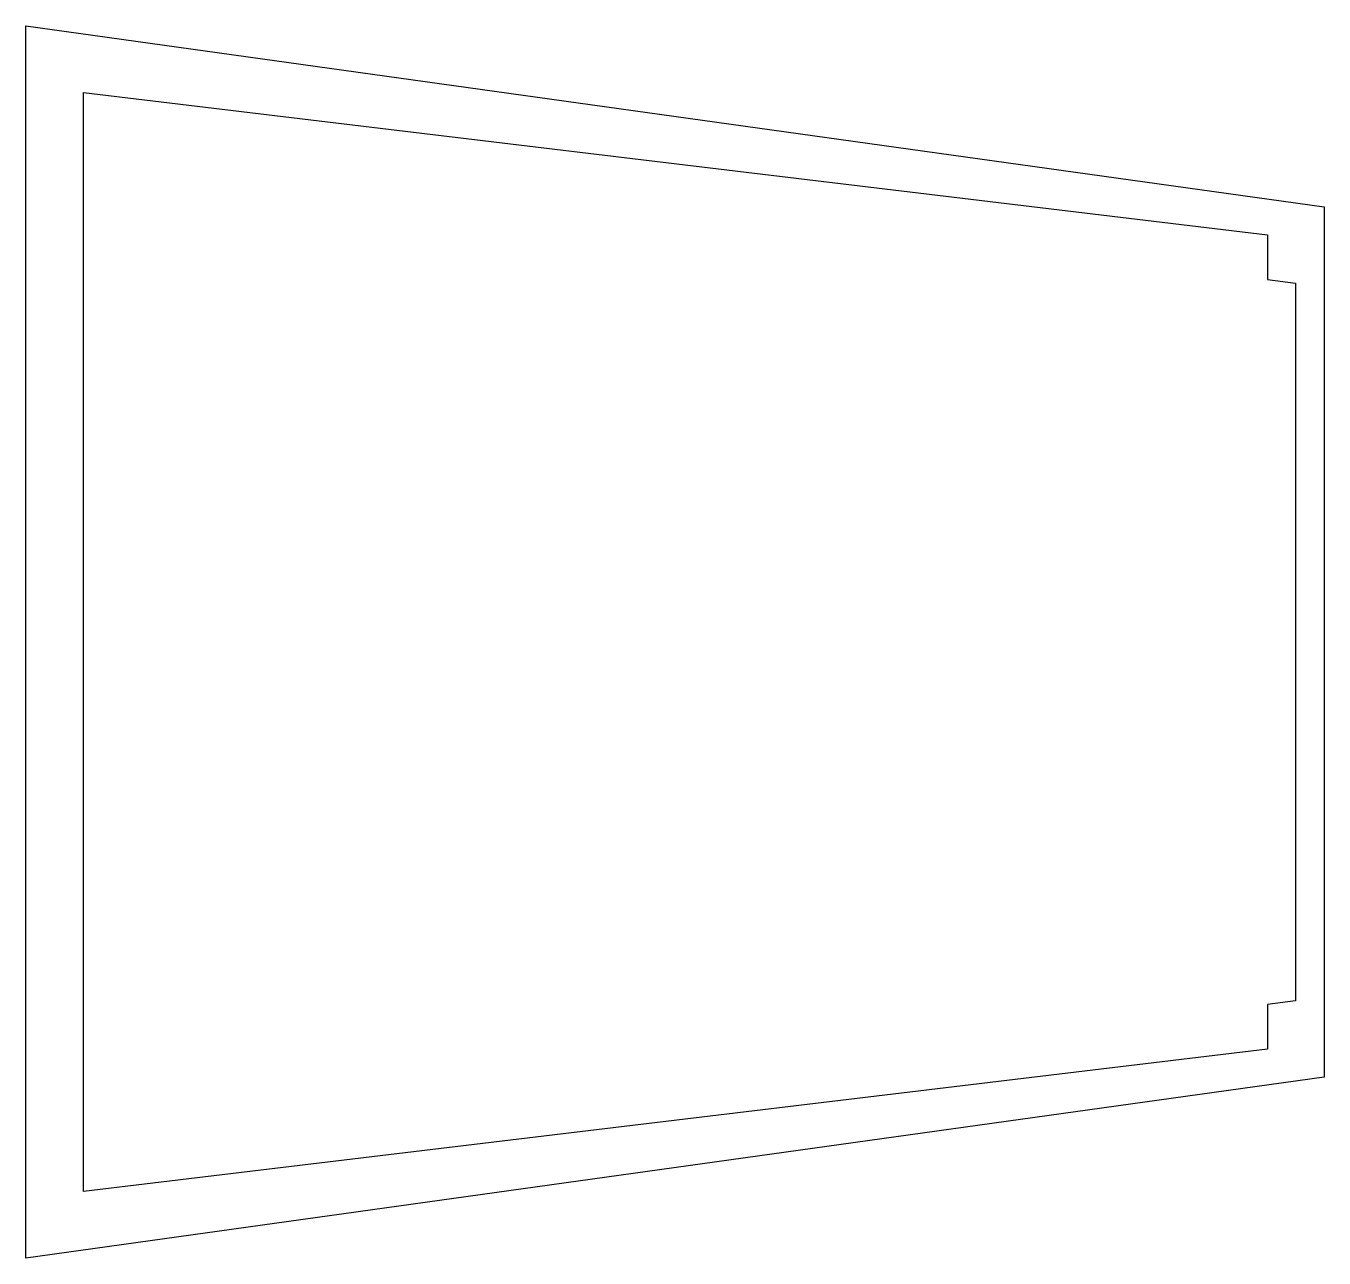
# Model space of a CAD drawing. Header units: millimetres. Extents: x -46.7 to 43.7, y -42.9 to 42.9.
import ezdxf

# ---------------------------------------------------------------- set-up
doc = ezdxf.new("R2010")
doc.units = ezdxf.units.MM

msp = doc.modelspace()

# ---------------------------------------------------------------- linework, layer by layer
at = {"color": 7, "linetype": 'Continuous', "lineweight": 25}
for p, q in [((-46.741, 42.913), (43.704, 30.303)), ((-46.741, -42.913), (-46.741, 42.913)), ((-42.741, -38.283), (-42.741, 38.283)), ((-42.741, 38.283), (39.776, 28.36)), ((43.704, 30.303), (43.704, -30.303)), ((39.776, 28.36), (39.776, 25.243)), ((39.776, 25.243), (41.704, 24.989)), ((41.704, 24.989), (41.704, -24.989)), ((41.704, -24.989), (39.776, -25.243)), ((39.776, -25.243), (39.776, -28.36)), ((39.776, -28.36), (-42.741, -38.283)), ((43.704, -30.303), (-46.741, -42.913))]:
    msp.add_line(p, q, dxfattribs=at)

doc.saveas('drawing.dxf')
